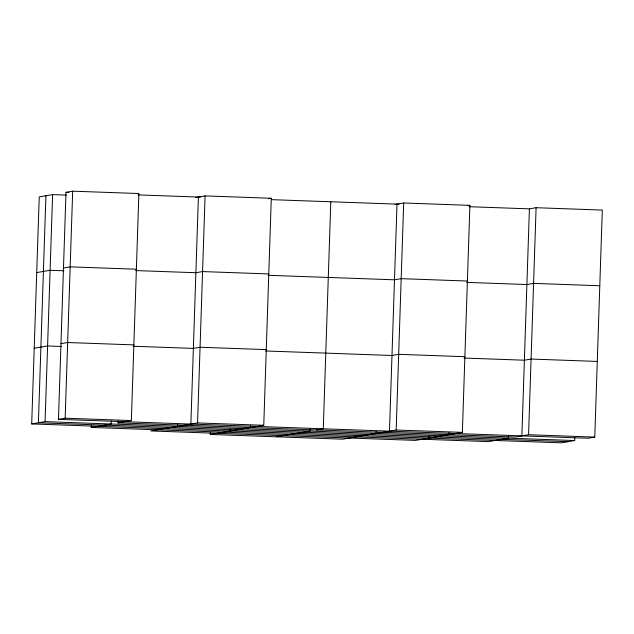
<?xml version="1.0" encoding="UTF-8"?>
<svg xmlns="http://www.w3.org/2000/svg" width="634" height="634" viewBox="0 0 634 634"><rect width="100%" height="100%" fill="white"/><g stroke="black" fill="none" stroke-linecap="round" stroke-linejoin="round"><path stroke-width="0.95" d="M574.792 437.587L574.697 440.535L561.32 442.825L31.7 423.924L39.229 196.905L52.614 194.614L66.443 195.106M45.917 195.755L38.389 422.783L568.009 441.676M31.7 423.924L45.077 421.634L52.614 194.614M469.136 206.708L529.406 208.855L536.095 207.714L602.3 210.076L594.771 437.095L588.083 438.245L58.463 419.343L65.991 192.324L72.68 191.175L138.886 193.536L131.357 420.564L117.972 422.854L118.035 420.889M58.463 419.343L65.151 418.202L72.68 191.175M508.563 436.208L508.5 438.173L488.426 441.605L91.209 427.435L91.28 425.469M111.378 421.047L111.283 423.995L91.209 427.435M177.488 426.357L177.552 424.392M190.866 424.067L198.394 197.047M395.093 204.465L403.692 202.991L469.897 205.353L462.368 432.372L415.532 440.384L150.726 430.938L197.554 422.926L205.083 195.906L271.289 198.268L263.76 425.287L210.234 434.449L210.298 432.483M230.308 431.009L230.372 429.044M250.375 427.578L250.446 425.612M309.955 429.115L309.891 431.08L276.44 436.81M330.797 201.77L323.269 428.79L316.58 429.939M376.089 433.442L376.16 431.477M389.474 431.152L397.003 204.132M210.234 434.449L342.637 439.172L396.163 430.011L403.692 202.991M428.917 438.094L428.98 436.129M448.983 434.662L449.046 432.697M521.877 435.883L529.406 208.855M117.972 422.854L515.188 437.024L528.566 434.734L536.095 207.714M195.526 197.539L205.083 195.906M268.42 198.759L271.289 198.268M36.724 272.58L50.102 270.29L63.931 270.781M63.479 268L70.168 266.851L136.373 269.212M467.987 205.678L469.897 205.353M34.212 348.248L47.59 345.958L61.427 346.457M60.975 343.668L67.664 342.526L133.861 344.888M65.991 192.324L68.955 192.427M138.125 194.9L200.376 197.119M271.518 199.655L398.976 204.203M268.776 273.936L202.579 271.574L195.882 272.723L135.613 270.567M467.385 281.028L401.179 278.659L394.491 279.808L268.016 275.299M599.788 285.752L533.59 283.39L526.894 284.531L466.624 282.384M266.264 349.611L200.067 347.25L193.378 348.391L133.1 346.243M464.873 356.696L398.675 354.335L391.978 355.484L265.503 350.967M597.276 361.42L531.078 359.058L524.389 360.207L464.112 358.051M65.151 418.202L131.357 420.564M197.554 422.926L263.76 425.287M396.163 430.011L462.368 432.372M528.566 434.734L594.771 437.095M45.077 421.634L574.697 440.535"/></g></svg>
